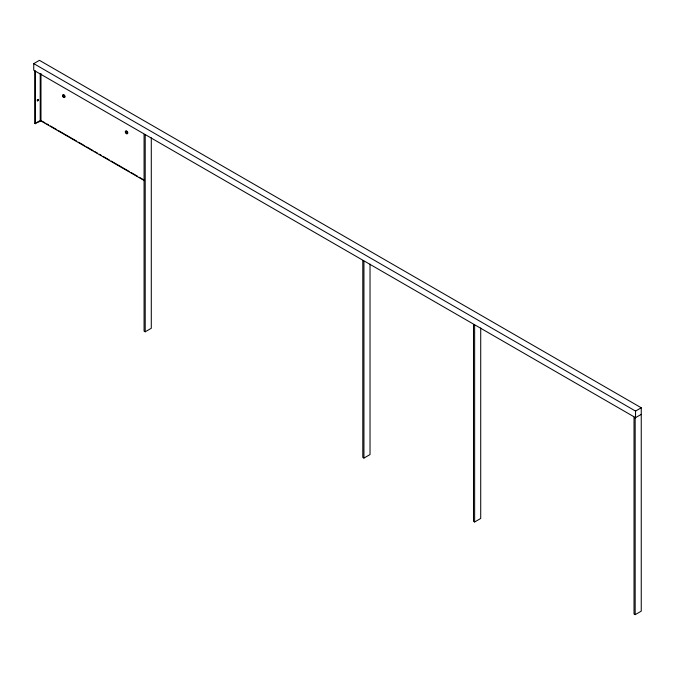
<?xml version="1.0" encoding="UTF-8"?>
<svg xmlns="http://www.w3.org/2000/svg" width="675" height="675" viewBox="0 0 675 675"><rect width="100%" height="100%" fill="white"/><g stroke="black" fill="none" stroke-linecap="round" stroke-linejoin="round"><path stroke-width="1.01" d="M37.403 99.537L37.268 100.82L38.483 99.816L37.648 101.039L37.387 100.457L38.078 99.588M33.75 63.627L635.546 411.075L635.546 417.665L33.75 70.217L33.75 63.627L39.454 60.337L641.25 407.776L641.25 611.153L635.167 614.663L634.019 614.005L634.019 417.218L635.167 417.884L641.25 414.366M34.889 70.875L34.889 123.584L39.015 121.205M34.889 123.584L40.981 120.952L144.332 180.622M145.209 331.788L145.209 135.008L144.07 134.35L144.07 331.13L145.209 331.788L151.293 328.278L151.293 137.81M363.935 458.072L363.935 261.293L362.796 260.634L362.796 457.414L363.935 458.072L370.027 454.562L370.027 264.094M635.546 411.075L641.25 407.776M474.635 521.986L474.635 325.198L473.496 324.54L473.496 521.328L474.635 521.986L480.718 518.467L480.718 327.999M42.263 121.255L44.98 122.825M46.794 123.871L48.608 124.917M50.422 125.963L56.767 129.634M58.582 130.68L76.714 141.143M78.528 142.189L84.873 145.859M86.687 146.905L93.032 150.567M94.846 151.613L97.571 153.183M99.385 154.229L101.191 155.275M103.005 156.322L109.358 159.992M111.164 161.038L129.296 171.509M131.11 172.555L137.464 176.217M139.269 177.263L143.809 179.879M635.167 417.884L635.167 614.663M40.981 73.516L40.981 120.952M40.213 73.516L40.213 120.952M35.269 71.094L35.269 123.803M39.833 120.732A1.08 0.624 0 0 1 41.361 120.732M64.733 95.597A1.477 0.852 60 0 1 64.792 97.259A1.477 0.852 60 0 1 63.391 96.668A1.477 0.852 60 0 1 63.087 94.897M63.99 94.812A1.477 0.852 60 0 1 64.513 95.276M127.499 131.836A1.477 0.852 60 0 1 127.356 133.599A1.477 0.852 60 0 1 125.812 132.224A1.477 0.852 60 0 1 126.487 130.942M127.027 131.254A1.477 0.852 60 0 1 127.28 131.515M62.564 95.639A1.477 0.852 60 0 0 64.133 97.588A1.477 0.852 60 0 0 64.133 95.496A1.477 0.852 60 0 0 62.564 95.639M125.331 131.878A1.477 0.852 60 0 0 126.9 133.827A1.477 0.852 60 0 0 126.9 131.735A1.477 0.852 60 0 0 125.331 131.878"/></g></svg>
